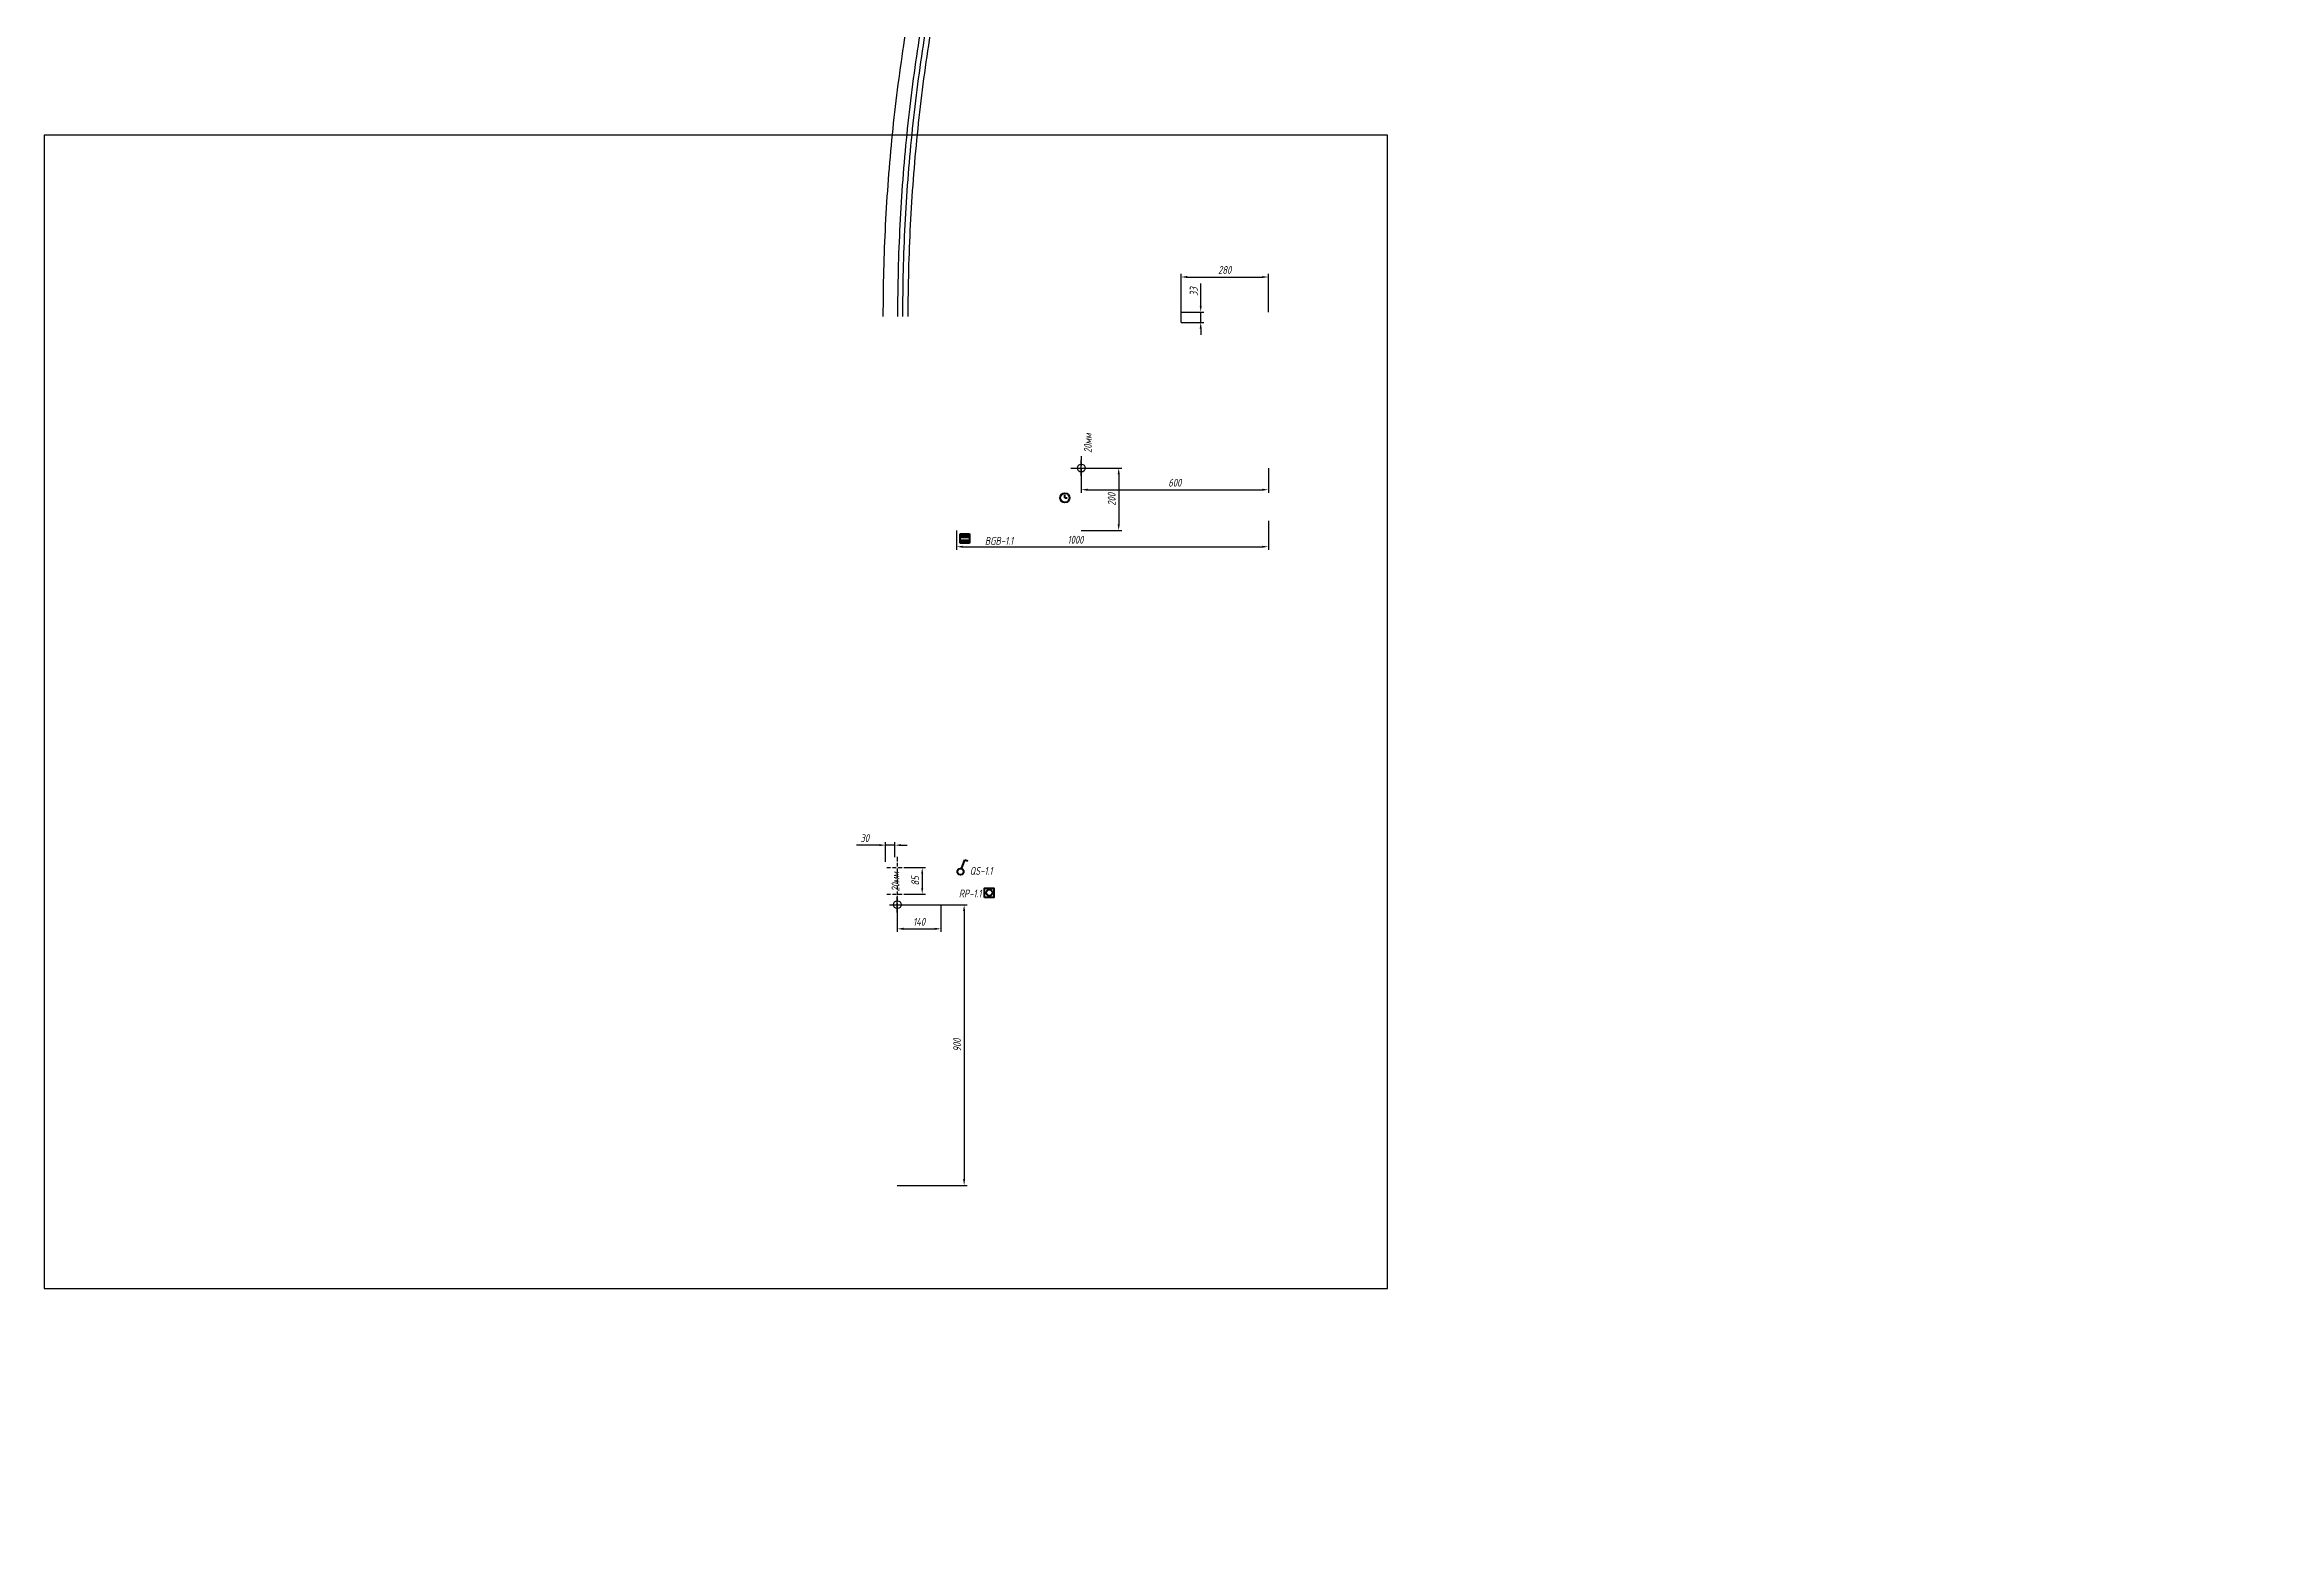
# Model space of a CAD drawing. Header units: millimetres. Extents: x -47065 to -19574, y -34741 to 8266.
# Drawn here: x -43549 to -36458, y -7161 to -2326 of the extents above; entities that cross this region are included whole.
import ezdxf
from ezdxf.enums import TextEntityAlignment as Align

# ---------------------------------------------------------------- set-up
doc = ezdxf.new("R2010")
doc.units = ezdxf.units.MM
doc.header["$PDMODE"] = 34
doc.header["$PDSIZE"] = 25
doc.linetypes.add('ACAD_ISO10W100', pattern=[18.5, 12, -3, 0.5, -3])
doc.layers.add('02 ЭОМ и СС', color=7, linetype='Continuous')
doc.layers.add('11 Привязка размеры', color=7, linetype='Continuous')
doc.layers.add('100 noprint', color=1, linetype='Continuous', plot=False)
doc.styles.get("Standard").update_dxf_attribs({"font": ''})
doc.styles.add('ГОСТ-ISOCPEUR', font='isocpeui.ttf', dxfattribs={"width": 0.8})
doc.styles.get('Standard').set_extended_font_data('Ubuntu')
doc.dimstyles.new('ISO-25', dxfattribs={"dimtxt": 2.5, "dimasz": 2.5, "dimexe": 1.25, "dimexo": 0.625, "dimtad": 1, "dimtxsty": 'Standard', "dimcen": 2.5, "dimadec": 0, "dimazin": 0, "dimtfac": 1, "dimtmove": 0, "dimatfit": 3, "dimfxl": 1, "dimarcsym": 0})

# ---------------------------------------------------------------- blocks, each defined once
blk = doc.blocks.new('часы')
at = {"color": 0, "lineweight": -2}
for q in [(9893.5, 982.52), (9894.25, 981.52)]:
    blk.add_line((9893.5, 981.52), q, dxfattribs=at)
blk.add_circle((9893.5, 981.52), 1.5, dxfattribs=at)
blk = doc.blocks.new('геркон')
at = {"lineweight": -2}
for points in [[(3, 2), (3, 3), (0, 3), (0, 2)], [(3, 0), (3, 1), (0, 1), (0, 0)]]:
    blk.add_hatch(color=0, dxfattribs=at).paths.add_polyline_path(points)
at = {"color": 0, "lineweight": -2}
for p, q in [((0, 0), (0, 3)), ((0, 3), (3, 3)), ((0, 2), (3, 2)), ((0, 1), (3, 1)), ((3, 0), (0, 0)), ((3, 3), (3, 0))]:
    blk.add_line(p, q, dxfattribs=at)
blk = doc.blocks.new('*D40')
at = {"layer": '11 Привязка размеры', "color": 0, "lineweight": -2, "transparency": 16777216}
for p, q in [((-40814, -5085.6), (-40589.7, -5085.6)), ((-40599.7, -5105.6), (-40599.7, -5965.6)), ((-40814, -5985.6), (-40589.7, -5985.6))]:
    blk.add_line(p, q, dxfattribs=at)
at = {"layer": '11 Привязка размеры', "color": 0, "transparency": 16777216}
for points in [[(-40596.4, -5105.6), (-40603.1, -5105.6), (-40599.7, -5085.6)], [(-40603.1, -5965.6), (-40596.4, -5965.6), (-40599.7, -5985.6)]]:
    blk.add_solid(points, dxfattribs=at)
at = {"layer": 'Defpoints', "color": 0, "transparency": 16777216}
for p in [(-40814, -5085.6), (-40814, -5985.6), (-40599.7, -5985.6)]:
    blk.add_point(p, dxfattribs=at)
at = {"layer": '11 Привязка размеры', "color": 0, "transparency": 16777216, "insert": (-40622.2, -5535.6), "char_height": 25, "attachment_point": 5, "rotation": 90, "style": 'ГОСТ-ISOCPEUR'}
blk.add_mtext('900', dxfattribs=at)
blk = doc.blocks.new('*D41')
at = {"layer": '11 Привязка размеры', "color": 0, "lineweight": -2, "transparency": 16777216}
for p, q in [((-40224, -3685.6), (-40094.1, -3685.6)), ((-40104.1, -3705.6), (-40104.1, -3865.6)), ((-40224, -3885.6), (-40094.1, -3885.6))]:
    blk.add_line(p, q, dxfattribs=at)
at = {"layer": '11 Привязка размеры', "color": 0, "transparency": 16777216}
for points in [[(-40100.7, -3705.6), (-40107.4, -3705.6), (-40104.1, -3685.6)], [(-40107.4, -3865.6), (-40100.7, -3865.6), (-40104.1, -3885.6)]]:
    blk.add_solid(points, dxfattribs=at)
at = {"layer": 'Defpoints', "color": 0, "transparency": 16777216}
for p in [(-40224, -3685.6), (-40224, -3885.6), (-40104.1, -3885.6)]:
    blk.add_point(p, dxfattribs=at)
at = {"layer": '11 Привязка размеры', "color": 0, "transparency": 16777216, "insert": (-40126.6, -3785.6), "char_height": 25, "attachment_point": 5, "rotation": 90, "style": 'ГОСТ-ISOCPEUR'}
blk.add_mtext('200', dxfattribs=at)
blk = doc.blocks.new('*D42')
at = {"layer": '11 Привязка размеры', "color": 0, "lineweight": -2, "transparency": 16777216}
for p, q in [((-40814, -5085.6), (-40814, -5173)), ((-40674, -5085.6), (-40674, -5173)), ((-40794, -5163), (-40694, -5163))]:
    blk.add_line(p, q, dxfattribs=at)
at = {"layer": '11 Привязка размеры', "color": 0, "transparency": 16777216}
for points in [[(-40794, -5159.6), (-40794, -5166.3), (-40814, -5163)], [(-40694, -5166.3), (-40694, -5159.6), (-40674, -5163)]]:
    blk.add_solid(points, dxfattribs=at)
at = {"layer": 'Defpoints', "color": 0, "transparency": 16777216}
for p in [(-40814, -5085.6), (-40674, -5085.6), (-40674, -5163)]:
    blk.add_point(p, dxfattribs=at)
at = {"layer": '11 Привязка размеры', "color": 0, "transparency": 16777216, "insert": (-40744, -5140.5), "char_height": 25, "attachment_point": 5, "style": 'ГОСТ-ISOCPEUR'}
blk.add_mtext('140', dxfattribs=at)
blk = doc.blocks.new('*D43')
at = {"layer": '11 Привязка размеры', "color": 0, "lineweight": -2, "transparency": 16777216}
for p, q in [((-40852, -4948.1), (-40852, -4884.6)), ((-40822, -4933.6), (-40822, -4884.6)), ((-40872, -4894.6), (-40944.4, -4894.6)), ((-40822, -4894.6), (-40852, -4894.6)), ((-40802, -4894.6), (-40782, -4894.6))]:
    blk.add_line(p, q, dxfattribs=at)
at = {"layer": '11 Привязка размеры', "color": 0, "transparency": 16777216}
for points in [[(-40872, -4898), (-40872, -4891.3), (-40852, -4894.6)], [(-40802, -4891.3), (-40802, -4898), (-40822, -4894.6)]]:
    blk.add_solid(points, dxfattribs=at)
at = {"layer": 'Defpoints', "color": 0, "transparency": 16777216}
for p in [(-40852, -4894.6), (-40852, -4948.1), (-40822, -4933.6)]:
    blk.add_point(p, dxfattribs=at)
at = {"layer": '11 Привязка размеры', "color": 0, "transparency": 16777216, "insert": (-40918.2, -4872.1), "char_height": 25, "attachment_point": 5, "style": 'ГОСТ-ISOCPEUR'}
blk.add_mtext('30', dxfattribs=at)
blk = doc.blocks.new('*D44')
at = {"layer": '11 Привязка размеры', "color": 0, "lineweight": -2, "transparency": 16777216}
for p, q in [((-40224, -3685.6), (-40224, -3765)), ((-39624, -3685.6), (-39624, -3765)), ((-40204, -3755), (-39644, -3755))]:
    blk.add_line(p, q, dxfattribs=at)
at = {"layer": '11 Привязка размеры', "color": 0, "transparency": 16777216}
for points in [[(-40204, -3751.6), (-40204, -3758.3), (-40224, -3755)], [(-39644, -3758.3), (-39644, -3751.6), (-39624, -3755)]]:
    blk.add_solid(points, dxfattribs=at)
at = {"layer": 'Defpoints', "color": 0, "transparency": 16777216}
for p in [(-40224, -3685.6), (-39624, -3685.6), (-39624, -3755)]:
    blk.add_point(p, dxfattribs=at)
at = {"layer": '11 Привязка размеры', "color": 0, "transparency": 16777216, "insert": (-39924, -3732.5), "char_height": 25, "attachment_point": 5, "style": 'ГОСТ-ISOCPEUR'}
blk.add_mtext('600', dxfattribs=at)
blk = doc.blocks.new('*D45')
at = {"layer": '11 Привязка размеры', "color": 0, "lineweight": -2, "transparency": 16777216}
for p, q in [((-40624, -3885.6), (-40624, -3947.8)), ((-39624, -3854.6), (-39624, -3947.8)), ((-40604, -3937.8), (-39644, -3937.8))]:
    blk.add_line(p, q, dxfattribs=at)
at = {"layer": '11 Привязка размеры', "color": 0, "transparency": 16777216}
for points in [[(-40604, -3934.5), (-40604, -3941.1), (-40624, -3937.8)], [(-39644, -3941.1), (-39644, -3934.5), (-39624, -3937.8)]]:
    blk.add_solid(points, dxfattribs=at)
at = {"layer": 'Defpoints', "color": 0, "transparency": 16777216}
for p in [(-40624, -3885.6), (-39624, -3854.6), (-39624, -3937.8)]:
    blk.add_point(p, dxfattribs=at)
at = {"layer": '11 Привязка размеры', "color": 0, "transparency": 16777216, "insert": (-40242.5, -3915.3), "char_height": 25, "attachment_point": 5, "style": 'ГОСТ-ISOCPEUR'}
blk.add_mtext('1000', dxfattribs=at)
blk = doc.blocks.new('кнопка 1')
at = {"color": 0, "lineweight": -2}
for p, q in [((0.35, 0.94), (1.39, 3.78)), ((1.39, 3.78), (2.34, 3.45))]:
    blk.add_line(p, q, dxfattribs=at)
blk.add_circle((0, 0), 1, dxfattribs=at)
blk = doc.blocks.new('регулятор')
at = {"color": 0, "lineweight": -2}
blk.add_lwpolyline([(-1.5, -1.5), (-1.5, 1.5), (1.5, 1.5), (1.5, -1.5)], close=True, dxfattribs=at)
blk.add_circle((0, 0), 1, dxfattribs=at)
blk = doc.blocks.new('*D57')
at = {"layer": '11 Привязка размеры', "color": 0, "lineweight": -2, "transparency": 16777216}
for p, q in [((-39841.1, -3165.6), (-39841.1, -3093.3)), ((-39904, -3185.6), (-39831.1, -3185.6)), ((-39841.1, -3218.6), (-39841.1, -3185.6)), ((-39904, -3218.6), (-39831.1, -3218.6)), ((-39841.1, -3238.6), (-39841.1, -3258.6))]:
    blk.add_line(p, q, dxfattribs=at)
at = {"layer": '11 Привязка размеры', "color": 0, "transparency": 16777216}
for points in [[(-39844.4, -3165.6), (-39837.8, -3165.6), (-39841.1, -3185.6)], [(-39837.8, -3238.6), (-39844.4, -3238.6), (-39841.1, -3218.6)]]:
    blk.add_solid(points, dxfattribs=at)
at = {"layer": 'Defpoints', "color": 0, "transparency": 16777216}
for p in [(-39904, -3185.6), (-39841.1, -3185.6), (-39904, -3218.6)]:
    blk.add_point(p, dxfattribs=at)
at = {"layer": '11 Привязка размеры', "color": 0, "transparency": 16777216, "insert": (-39863.6, -3119.5), "char_height": 25, "attachment_point": 5, "rotation": 90, "style": 'ГОСТ-ISOCPEUR'}
blk.add_mtext('33', dxfattribs=at)
blk = doc.blocks.new('*D58')
at = {"layer": '11 Привязка размеры', "color": 0, "lineweight": -2, "transparency": 16777216}
for p, q in [((-39904, -3218.6), (-39904, -3062.9)), ((-39884, -3072.9), (-39644, -3072.9)), ((-39624, -3185.6), (-39624, -3062.9))]:
    blk.add_line(p, q, dxfattribs=at)
at = {"layer": '11 Привязка размеры', "color": 0, "transparency": 16777216}
for points in [[(-39884, -3069.5), (-39884, -3076.2), (-39904, -3072.9)], [(-39644, -3076.2), (-39644, -3069.5), (-39624, -3072.9)]]:
    blk.add_solid(points, dxfattribs=at)
at = {"layer": 'Defpoints', "color": 0, "transparency": 16777216}
for p in [(-39624, -3072.9), (-39624, -3185.6), (-39904, -3218.6)]:
    blk.add_point(p, dxfattribs=at)
at = {"layer": '11 Привязка размеры', "color": 0, "transparency": 16777216, "insert": (-39764, -3050.4), "char_height": 25, "attachment_point": 5, "style": 'ГОСТ-ISOCPEUR'}
blk.add_mtext('280', dxfattribs=at)
blk = doc.blocks.new('*D60')
at = {"layer": '11 Привязка размеры', "color": 0, "lineweight": -2, "transparency": 16777216}
for p, q in [((-40780, -4966.6), (-40724.1, -4966.6)), ((-40734.1, -4986.6), (-40734.1, -5031.6)), ((-40780, -5051.6), (-40724.1, -5051.6))]:
    blk.add_line(p, q, dxfattribs=at)
at = {"layer": '11 Привязка размеры', "color": 0, "transparency": 16777216}
for points in [[(-40730.8, -4986.6), (-40737.5, -4986.6), (-40734.1, -4966.6)], [(-40737.5, -5031.6), (-40730.8, -5031.6), (-40734.1, -5051.6)]]:
    blk.add_solid(points, dxfattribs=at)
at = {"layer": 'Defpoints', "color": 0, "transparency": 16777216}
for p in [(-40780, -4966.6), (-40780, -5051.6), (-40734.1, -5051.6)]:
    blk.add_point(p, dxfattribs=at)
at = {"layer": '11 Привязка размеры', "color": 0, "transparency": 16777216, "insert": (-40756.6, -5009.1), "char_height": 25, "attachment_point": 5, "rotation": 90, "style": 'ГОСТ-ISOCPEUR'}
blk.add_mtext('85', dxfattribs=at)

msp = doc.modelspace()

# ---------------------------------------------------------------- linework, layer by layer
at = {"layer": '100 noprint', "color": 1, "linetype": 'ACAD_ISO10W100', "lineweight": -2, "ltscale": 100, "flags": 128}
for points in [[(-29446.5, -16044.1), (-29446.5, -3199.1, 1), (-40860, -3199.1)], [(-29399.7, -16044.1), (-29399.7, -3199.1, 1), (-40813.2, -3199.1)], [(-29383.7, -16044.1), (-29383.7, -3199.1, 1), (-40797.2, -3199.1)], [(-29366.5, -16044.1), (-29366.5, -3199.1, 1), (-40780, -3199.1)]]:
    msp.add_lwpolyline(points, format="xyb", dxfattribs=at)
at = {"layer": '100 noprint', "lineweight": -2}
msp.add_lwpolyline([(-43549.5, -2617.7), (-43549.5, -6316.5), (-39242.7, -6316.5), (-39242.7, -2617.7)], close=True, dxfattribs=at)
at = {"layer": '11 Привязка размеры', "linetype": 'ACAD_ISO10W100'}
for p, q in [((-40258, -3685.6), (-40190, -3685.6)), ((-40258, -3685.6), (-40190, -3685.6)), ((-40224, -3647.7), (-40224, -3723.5)), ((-40224, -3647.7), (-40224, -3723.5)), ((-40814, -4932.6), (-40814, -5085.6)), ((-40814, -4932.6), (-40814, -5085.6)), ((-40848, -4966.6), (-40780, -4966.6)), ((-40848, -4966.6), (-40780, -4966.6)), ((-40848, -5051.6), (-40780, -5051.6)), ((-40848, -5051.6), (-40780, -5051.6))]:
    msp.add_line(p, q, dxfattribs=at)
at = {"layer": '11 Привязка размеры', "lineweight": -2}
for p in [(-40224, -3685.6), (-40224, -3685.6), (-40814, -5085.6), (-40814, -5085.6)]:
    msp.add_point(p, dxfattribs=at)

# ---------------------------------------------------------------- block references
at = {"layer": '02 ЭОМ и СС', "color": 5, "lineweight": 40, "xscale": 10, "yscale": 10, "zscale": 10}
msp.add_blockref('часы', (-139211.4, -13596.2), dxfattribs=at)
at = {"layer": '02 ЭОМ и СС', "lineweight": 40, "xscale": 10, "yscale": 10, "zscale": 10}
for name, p in [('геркон', (-40612.4, -3926.7)), ('регулятор', (-40519, -5047.3))]:
    msp.add_blockref(name, p, dxfattribs=at)
at = {"layer": '02 ЭОМ и СС', "color": 3, "lineweight": 40, "xscale": 10, "yscale": 10, "zscale": 10}
msp.add_blockref('кнопка 1', (-40611.5, -4979.8), dxfattribs=at)

# ---------------------------------------------------------------- texts
at = {"layer": '02 ЭОМ и СС', "linetype": 'Continuous', "style": 'ГОСТ-ISOCPEUR', "width": 0.8}
for s, p in [('BGB-1.1', (-40442.5, -3931.7)), ('RP-1.1', (-40544, -5062.3))]:
    msp.add_text(s, height=25, dxfattribs=at).set_placement(p, align=Align.RIGHT)
msp.add_text('QS-1.1', height=25, dxfattribs=at).set_placement((-40581.5, -4989.8))
at = {"layer": '11 Привязка размеры', "style": 'ГОСТ-ISOCPEUR', "width": 0.8}
for p in [(-40190.3, -3574.3), (-40807.3, -4980.8)]:
    msp.add_text('20мм', height=25, rotation=90, dxfattribs=at).set_placement(p, align=Align.RIGHT)

# ---------------------------------------------------------------- dimensions: what is measured, and where the dimension line sits
at = {"layer": '11 Привязка размеры'}
for base, p1, p2, picture, middle in [((-39624, -3072.9), (-39904, -3218.6), (-39624, -3185.6), '*D58', (-39764, -3072.9)), ((-39624, -3937.8), (-40624, -3885.6), (-39624, -3854.6), '*D45', (-40242.5, -3937.8)), ((-40674, -5163), (-40814, -5085.6), (-40674, -5085.6), '*D42', (-40744, -5163))]:
    dim = msp.add_linear_dim(base=base, p1=p1, p2=p2, dimstyle='ISO-25', override={"dimtxt": 25, "dimasz": 20, "dimexe": 10, "dimexo": 0, "dimgap": 10, "dimdec": 0, "dimtxsty": 'ГОСТ-ISOCPEUR'}, dxfattribs=at)
    dim.commit()
    dim.dimension.update_dxf_attribs({"geometry": picture, "text_midpoint": middle, "dimtype": 160})
for base, p1, p2, picture, middle in [((-39841.1, -3185.6), (-39904, -3218.6), (-39904, -3185.6), '*D57', (-39863.6, -3119.5)), ((-40104.1, -3885.6), (-40224, -3685.6), (-40224, -3885.6), '*D41', (-40126.6, -3785.6))]:
    dim = msp.add_linear_dim(base=base, p1=p1, p2=p2, angle=90, dimstyle='ISO-25', override={"dimtxt": 25, "dimasz": 20, "dimexe": 10, "dimexo": 0, "dimgap": 10, "dimdec": 0, "dimtxsty": 'ГОСТ-ISOCPEUR'}, dxfattribs=at)
    dim.commit()
    dim.dimension.update_dxf_attribs({"geometry": picture, "text_midpoint": middle})
for base, p1, p2, picture, middle in [((-39624, -3755), (-40224, -3685.6), (-39624, -3685.6), '*D44', (-39924, -3732.5)), ((-40852, -4894.6), (-40822, -4933.6), (-40852, -4948.1), '*D43', (-40918.2, -4872.1))]:
    dim = msp.add_linear_dim(base=base, p1=p1, p2=p2, dimstyle='ISO-25', override={"dimtxt": 25, "dimasz": 20, "dimexe": 10, "dimexo": 0, "dimgap": 10, "dimdec": 0, "dimtxsty": 'ГОСТ-ISOCPEUR'}, dxfattribs=at)
    dim.commit()
    dim.dimension.update_dxf_attribs({"geometry": picture, "text_midpoint": middle})
for base, p1, p2, picture, middle in [((-40734.1, -5051.6), (-40780, -4966.6), (-40780, -5051.6), '*D60', (-40734.1, -5009.1)), ((-40599.7, -5985.6), (-40814, -5085.6), (-40814, -5985.6), '*D40', (-40599.7, -5535.6))]:
    dim = msp.add_linear_dim(base=base, p1=p1, p2=p2, angle=90, dimstyle='ISO-25', override={"dimtxt": 25, "dimasz": 20, "dimexe": 10, "dimexo": 0, "dimgap": 10, "dimdec": 0, "dimtxsty": 'ГОСТ-ISOCPEUR'}, dxfattribs=at)
    dim.commit()
    dim.dimension.update_dxf_attribs({"geometry": picture, "text_midpoint": middle, "dimtype": 160})

doc.saveas('drawing.dxf')
